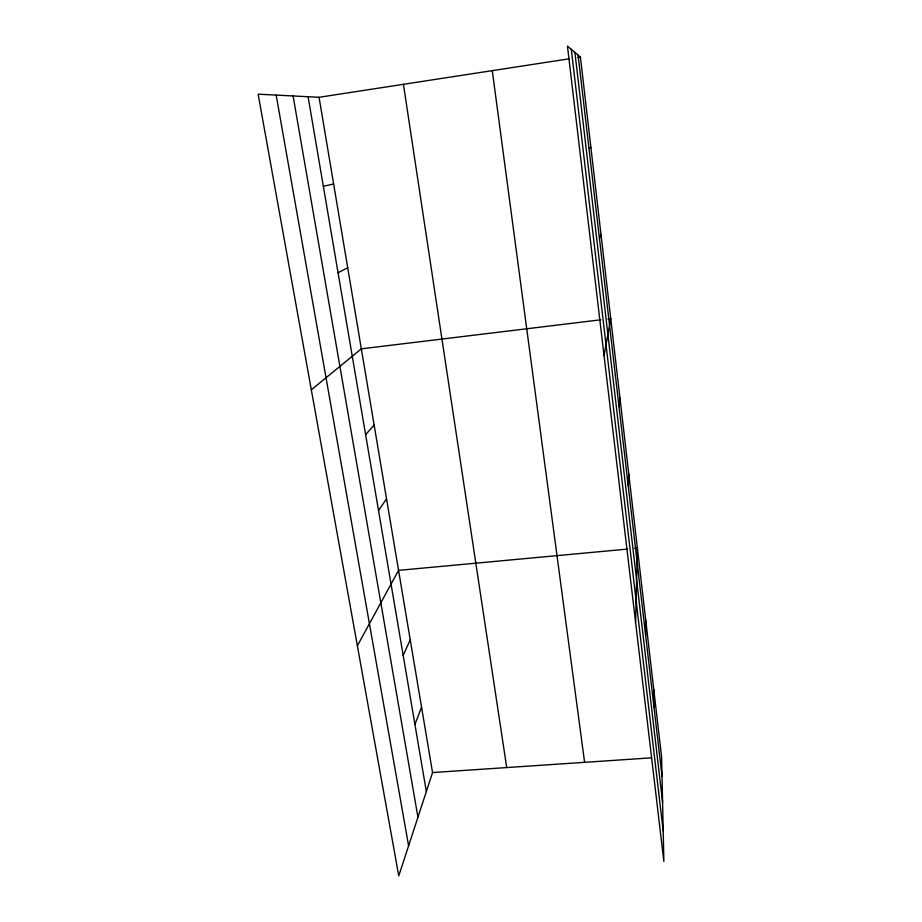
<?xml version="1.0" encoding="UTF-8"?>
<svg xmlns="http://www.w3.org/2000/svg" width="922" height="922" viewBox="0 0 922 922"><rect width="100%" height="100%" fill="white"/><g stroke="black" fill="none" stroke-linecap="round" stroke-linejoin="round"><path stroke-width="1.38" d="M645.642 635.465L645.711 619.976M635.604 622.442L637.379 548.175L634.567 548.44M628.193 485.456L628.792 474.081M619.019 406.706L619.918 397.589M604.048 355.604L610.756 318.586L607.909 318.931M319.058 97.294L432.545 772.555L398.765 875.9L258.137 94.171L319.058 97.294L569.058 58.835M414.935 724.496L421.561 707.151M599.438 238.429L600.994 234.419M403.179 655.392L410.232 639.776M357.367 645.78L398.569 570.361L627.513 549.086M378.527 510.592L386.537 498.802M365.608 434.677L374.136 424.996M311.325 389.81L361.332 348.839L600.787 319.796M588.962 148.43L590.887 147.313M338.051 272.739L347.709 267.783M323.334 186.279L333.626 183.985M577.587 57.521L580.422 57.083L661.616 757.146L663.863 861.436L567.456 46.1L580.422 57.083M432.545 772.555L651.635 757.826M276.174 95.104L408.596 845.82M293.092 95.969L417.943 817.226M308.098 96.729L426.344 791.525M403.433 84.317L506.72 767.565M492.279 70.648L584.594 762.333M571.306 49.362L663.206 830.987M578.106 55.124L662.031 776.22M574.913 52.416L662.584 802.117M653.79 689.61L653.963 706.943"/></g></svg>
